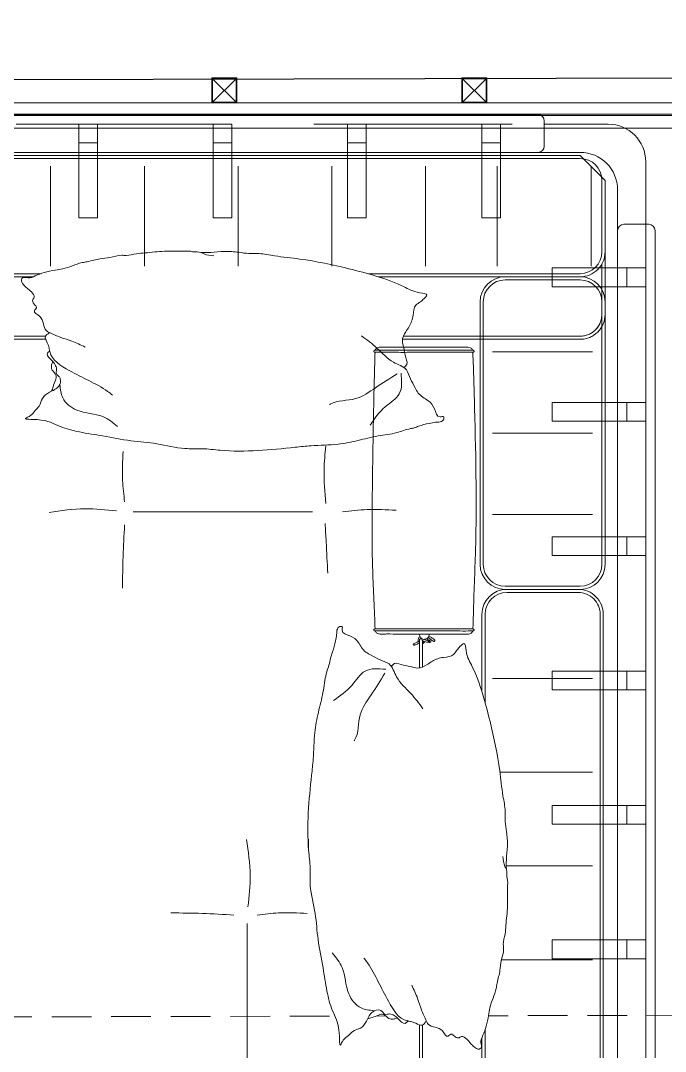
# Model space of a CAD drawing. Header units: centimetres. Extents: x 5488 to 20269, y -31398 to -19684.
# Drawn here: x 6804.7 to 6907.9, y -23093.4 to -22928.5 of the extents above; entities that cross this region are included whole.
import ezdxf

# ---------------------------------------------------------------- set-up
doc = ezdxf.new("R2010")
doc.units = ezdxf.units.CM
doc.set_wipeout_variables(frame=1)
doc.linetypes.add('DASHEDX2', pattern=[1.5, 1, -0.5])
doc.linetypes.add('HIDDEN', pattern=[9.524999999999999, 6.35, -3.175])
for name, color, linetype, lineweight in [('xxx_Auto_Duvar_Duvar Plan Kesit', 7, 'Continuous', 30), ('xxx_Auto_FFE_UPHOLSTERY', 67, 'Continuous', 20), ('xxx_Auto_FFE_WOOD', 36, 'Continuous', 0), ('xxx_Auto_Kaplama_Doğal Taş', 43, 'Continuous', 13), ('xxx_Auto_Kaplama_Tavan Alcipan', 8, 'Continuous', 13), ('xxx_Auto_Konstruksiyon_Metal', 141, 'Continuous', 0), ('xxx_Auto_Tefris_Silik', 252, 'Continuous', 13), ('xxx_Auto_Tefris_Tefris', 32, 'Continuous', 15)]:
    doc.layers.add(name, color=color, linetype=linetype, lineweight=lineweight)

# ---------------------------------------------------------------- blocks, each defined once
blk = doc.blocks.new('lf01_sedir baza')
at = {"layer": 'xxx_Auto_FFE_WOOD'}
for points in [[(3509.825064179525, 1346.786187823665), (3509.825064179525, 1350.786187823665, 0.414213562373095), (3508.825064179525, 1351.786187823665), (3235.825064179525, 1351.786187823665, 0.414213562373095), (3234.825064179525, 1350.786187823665), (3234.825064179525, 1346.786187823665, 0.414213562373095), (3235.825064179525, 1345.786187823665), (3508.825064179525, 1345.786187823665, 0.414213562373095)], [(3522.575064179525, 1136.476712804353), (3526.575064179525, 1136.476712804353, 0.414213562373095), (3527.575064179525, 1137.476712804353), (3527.575064179521, 1333.286187824928, 0.414213562373095), (3526.575064179521, 1334.286187824928), (3522.575064179521, 1334.286187824928, 0.414213562373095), (3521.575064179521, 1333.286187824928), (3521.575064179525, 1137.476712804353, 0.414213562373095)]]:
    blk.add_lwpolyline(points, format="xyb", close=True, dxfattribs=at)
at = {"layer": 'xxx_Auto_FFE_WOOD', "linetype": 'HIDDEN', "ltscale": 5}
for points in [[(3234.825007155088, 1350.289649663391), (3509.825064179525, 1350.286187823665)], [(3526.078526019247, 1334.286244849365), (3526.075064179525, 1136.476712804353)]]:
    blk.add_lwpolyline(points, dxfattribs=at)
for points in [[(3438.325064191031, 1350.286187828075), (3435.325064191031, 1350.286187828075), (3435.325064191031, 1347.286187828075), (3438.325064191031, 1347.286187828075)], [(3459.825064191031, 1350.286187828075), (3456.825064191031, 1350.286187828075), (3456.825064191031, 1347.286187828075), (3459.825064191031, 1347.286187828075)], [(3481.325064191031, 1350.286187828075), (3478.325064191031, 1350.286187828075), (3478.325064191031, 1347.286187828075), (3481.325064191031, 1347.286187828075)], [(3499.825064179525, 1350.286187823665), (3502.825064179525, 1350.286187823665), (3502.825064179525, 1347.286187823665), (3499.825064179525, 1347.286187823665)], [(3438.325064191031, 1335.286187828075), (3435.325064191031, 1335.286187828075), (3435.325064191031, 1347.286187828075), (3438.325064191031, 1347.286187828075)], [(3459.825064191031, 1335.286187828075), (3456.825064191031, 1335.286187828075), (3456.825064191031, 1347.286187828075), (3459.825064191031, 1347.286187828075)], [(3481.325064191031, 1335.286187828075), (3478.325064191031, 1335.286187828075), (3478.325064191031, 1347.286187828075), (3481.325064191031, 1347.286187828075)], [(3499.825064179525, 1335.286187823665), (3502.825064179525, 1335.286187823665), (3502.825064179525, 1347.286187823665), (3499.825064179525, 1347.286187823665)], [(3511.075064179521, 1324.286187824928), (3511.075064179521, 1327.286187824928), (3523.075064179521, 1327.286187824928), (3523.075064179521, 1324.286187824928)], [(3526.075064179521, 1324.286187824928), (3526.075064179521, 1327.286187824928), (3523.075064179521, 1327.286187824928), (3523.075064179521, 1324.286187824928)], [(3511.075064179521, 1302.786187824928), (3511.075064179521, 1305.786187824928), (3523.075064179521, 1305.786187824928), (3523.075064179521, 1302.786187824928)], [(3526.075064179521, 1302.786187824928), (3526.075064179521, 1305.786187824928), (3523.075064179521, 1305.786187824928), (3523.075064179521, 1302.786187824928)], [(3511.075064179521, 1281.286187824928), (3511.075064179521, 1284.286187824928), (3523.075064179521, 1284.286187824928), (3523.075064179521, 1281.286187824928)], [(3526.075064179521, 1281.286187824928), (3526.075064179521, 1284.286187824928), (3523.075064179521, 1284.286187824928), (3523.075064179521, 1281.286187824928)], [(3511.075064179521, 1259.786187824928), (3511.075064179521, 1262.786187824928), (3523.075064179521, 1262.786187824928), (3523.075064179521, 1259.786187824928)], [(3526.075064179521, 1259.786187824928), (3526.075064179521, 1262.786187824928), (3523.075064179521, 1262.786187824928), (3523.075064179521, 1259.786187824928)], [(3511.075064179521, 1238.286187824928), (3511.075064179521, 1241.286187824928), (3523.075064179521, 1241.286187824928), (3523.075064179521, 1238.286187824928)], [(3526.075064179521, 1238.286187824928), (3526.075064179521, 1241.286187824928), (3523.075064179521, 1241.286187824928), (3523.075064179521, 1238.286187824928)], [(3511.075064179521, 1216.786187824928), (3511.075064179521, 1219.786187824928), (3523.075064179521, 1219.786187824928), (3523.075064179521, 1216.786187824928)], [(3526.075064179521, 1216.786187824928), (3526.075064179521, 1219.786187824928), (3523.075064179521, 1219.786187824928), (3523.075064179521, 1216.786187824928)]]:
    blk.add_lwpolyline(points, close=True, dxfattribs=at)
at = {"layer": 'xxx_Auto_FFE_WOOD'}
for points in [[(3526.075064179525, 1335.286187823665), (3526.075064179525, 1344.286187823665, 0.4142135623730956), (3520.075064179525, 1350.286187823665), (3509.825064179525, 1350.286187823665)], [(3526.075064179525, 1344.286187823665), (3526.075064179525, 1126.286187823665, -0.4142135623730945), (3520.075064179525, 1120.286187823665), (3424.575064179525, 1120.286187823665, -0.4142135623730951), (3418.575064179525, 1126.286187823665), (3418.575064179525, 1244.286187823665, 0.4142135623730951), (3412.575064179525, 1250.286187823665), (3224.575064179525, 1250.286187823665, -0.4142135623730945), (3218.575064179525, 1256.286187823665), (3218.575064179525, 1265.286187823665)]]:
    blk.add_lwpolyline(points, format="xyb", dxfattribs=at)
blk = doc.blocks.new('yastık üst')
blk.add_wipeout([(305.38149407224824, -19.765483619812258), (306.51557975693987, -19.516103863109407), (307.0955316855659, -19.440482232955915), (307.46420500227384, -19.4327168347061), (307.9616905246625, -19.303532199747124), (308.16950552010917, -19.126978668373354), (308.2774747739113, -18.898112296095377), (308.2958390816689, -18.657757446957717), (308.2958390816711, -18.65775744696738), (307.9165111219697, -18.556260042775122), (307.65898348792183, -18.583538971181582), (307.31023031482886, -18.449411517474545), (307.0507018681575, -18.048649015807044), (306.7809207583187, -17.298843773886148), (306.55277411897885, -16.77404007513286), (305.79180099166, -16.028524908451757), (304.82194586799835, -15.373785343226572), (304.16578018235265, -14.764793777344082), (303.610005881909, -13.76606319830934), (302.98496394300395, -12.643119629693516), (302.68889268869924, -11.886039276850084), (302.46640758178603, -11.359494656120063), (302.0481064182855, -10.819691012766327), (301.92255116762215, -10.67763604320993), (302.2610601895019, -10.33094036504859), (302.3804289810072, -10.061806964961193), (302.3948410462059, -9.766540203973861), (302.309673490929, -9.43658881235639), (302.1549272826117, -9.00214900599272), (302.051162383334, -8.649647981756985), (301.8293043027794, -7.417563060557569), (301.6980887282053, -6.958421404465739), (301.63792573992185, -6.456591392490054), (301.69807857856307, -5.984651189049345), (301.8234351893145, -5.618904508372722), (302.3262632261137, -4.74452452532492), (302.8167795472469, -3.9868475377865167), (303.0717090238522, -3.4201724168730294), (303.2152610933226, -2.9624927131949477), (303.3809746607059, -2.0548779286087893), (303.5298952325695, -1.2356013045418734), (303.66172111037355, -0.9238807653199501), (303.8658909638602, -0.660696647075099), (304.2271127935874, -0.3872492645447494), (304.49061438617446, -0.21283246086254337), (304.8118083214331, 0.04936082938370134), (305.0309709461538, 0.25664753087518477), (305.21637060276777, 0.4326067952268886), (305.4057190144521, 0.627237810227598), (305.511458166603, 0.7649064883085259), (305.5630993366625, 0.8833851461059794), (305.52432841106133, 1.0109582392028074), (305.4395751817937, 1.0710780098399368), (305.26877011861643, 1.1334698727803953), (305.0634549723601, 1.1783486426034102), (304.7005075965345, 1.22819158579496), (304.24357479042936, 1.3054832317573357), (303.88494920715704, 1.3835080059320006), (303.5426473368867, 1.4798385499289282), (302.76784041897764, 1.7856069397709007), (301.1561120883825, 2.583557577285575), (298.7742023221152, 3.4965712641471924), (296.69893688364004, 4.142859235891379), (293.26897122447485, 5.052455239940073), (289.55249187754447, 5.9025997514135895), (285.33338256632754, 6.63605935627875), (281.82112465524534, 7.075610040300987), (279.51427474633925, 7.457806877175045), (278.0859704612486, 7.535697240991439), (276.788081321379, 7.558690771269781), (275.7680614784186, 7.709076895068421), (274.8807551271975, 7.805808839251071), (273.63106734100995, 7.882980762762315), (272.3322297846797, 7.827885131157856), (270.9617039804064, 7.720866808269108), (269.3871470712492, 7.715295224307951), (268.717427702562, 7.811748178043942), (267.86010649876505, 7.8101504382290585), (266.2132956585913, 7.931271503686304), (264.6230461589209, 8.055357499921882), (263.2092992536236, 8.028616244807154), (262.49896900901786, 7.951363747817922), (261.3389349719653, 7.967672275897769), (260.3283388672892, 7.950776944390768), (259.73334021908124, 7.98800358964705), (259.06123556255983, 8.043867838402264), (257.47136430789743, 8.000009320133302), (268.19918635351905, 7.926729086862451), (266.96731550396476, 7.909530886362418), (265.78622852813555, 7.901098873064186), (264.4855054880125, 7.905804442513954), (263.3578439337481, 7.893242205280302), (262.3389560256593, 7.8200410825711515), (260.7927373801976, 7.670739328371525), (259.8270433679335, 7.609218587088449), (259.0362962547028, 7.504540985002194), (258.3129473889762, 7.341317022938455), (257.6933650347191, 7.235152235427563), (256.8077211795637, 7.268581107241673), (256.3438383068407, 7.250983991710655), (255.62786365120198, 7.100040996052911), (254.9415129754122, 6.919897809520336), (254.16174977568568, 6.794542615912405), (252.94717461695186, 6.632493659639437), (252.24699357569386, 6.471724321512383), (251.2531307791277, 6.236303331098114), (250.58838049621988, 6.122733485205316), (249.77596301079484, 5.9225566354810155), (249.2011228140662, 5.723190124332035), (248.7167598312287, 5.539039159172717), (248.2977555476204, 5.3664946288666755), (247.69777031187508, 5.1094218459910365), (246.77990752795813, 4.983367264564507), (246.20638500732446, 4.86948785629113), (245.14549096609343, 4.706872656348466), (244.38773330229162, 4.507996954697006), (243.9435935107649, 4.406755631813027), (243.2165713831066, 4.100308095907749), (242.79520370576395, 3.9169465463703546), (242.3213671191479, 3.7198449358869397), (241.86795039350525, 3.633713650647593), (241.34124398840424, 3.7044507427990396), (241.04942207729115, 3.7282960067277884), (240.86899297060398, 3.663554708685794), (240.7210965618723, 3.458115159457151), (240.67970489442138, 3.2638705787014572), (240.72234072688175, 3.01271213561256), (240.8138177112504, 2.824013535889179), (241.00326995785343, 2.574347932837327), (241.24182182138662, 2.3031908629209568), (241.57987780731676, 2.0582092721874687), (242.3088816388523, 1.3327466584481016), (242.59296262291568, 0.9784272532759388), (242.67497634215636, 0.5053825640131606), (242.4830083640153, 0.15600132688135204), (242.56714259508865, -0.36418470044897333), (242.76291046119312, -0.6395363484800924), (242.92003728412692, -0.8184305004445207), (243.06975515966553, -1.025644006246182), (242.9212045961875, -1.3619177973790073), (242.71881622702034, -1.7519052899103968), (242.94183623278624, -2.0499970473038474), (243.17642766514035, -2.190859412226601), (243.49356162067699, -2.438223200091528), (243.7373625615394, -2.658460654674059), (243.8810503830657, -2.7578584518460048), (244.05903728949605, -3.242196536505176), (244.25793791782525, -4.1375480129075015), (244.40755703725017, -4.451389449348881), (244.65880481413893, -4.803905604634252), (244.9265080449536, -4.98397300750004), (245.12157077301117, -5.172599977934553), (244.7785204792553, -5.388196994415864), (244.50296737532847, -5.696132440288437), (244.57238231102752, -6.275787472457509), (244.7374446446271, -6.6272708151727215), (244.97890160438823, -7.198873691313963), (245.0445726944223, -7.424156662354321), (245.1194498012157, -7.796333117590109), (245.16539010030812, -8.058281172501665), (244.95807816576144, -8.245443007895929), (244.80808521326213, -8.406833242224025), (244.80636049571794, -8.734528206232653), (244.96390979516624, -8.997852717071893), (245.20171731474352, -9.257091517859692), (245.66291628188463, -9.763041496735852), (245.47786217030355, -10.340621448267896), (245.45531228157208, -10.61290128984696), (245.64942385507354, -11.17979983935885), (246.03030757465902, -11.667960553140219), (246.2230114614261, -12.069699117388964), (246.07630264714982, -12.800065363399554), (245.9149461218649, -13.225814589601356), (245.6245052120517, -14.11838431840441), (245.49731088913092, -14.497422059260089), (244.7439802989604, -14.912677888566364), (244.07621364825073, -15.571000768229084), (243.74608815808617, -16.369704260673174), (243.523469212153, -16.850668024404328), (243.19229319182597, -17.235026416370502), (242.69987117820565, -17.761372713977252), (242.2580968089032, -18.27731596446276), (241.6890464883485, -18.631118179813328), (241.3158657573788, -18.89076692503994), (241.3158657574178, -18.89076692509613), (241.85830138829888, -18.98541468749444), (242.35899984456913, -18.90199093443387), (242.9602275969202, -19.021467852767373), (243.9087236593628, -19.105741300149646), (245.12621135256452, -19.39329306739174), (246.41786177457274, -19.93841689712015), (249.46951411761177, -20.90384031583487), (252.02943747719988, -21.37124780756224), (259.3188439846195, -22.583882644075402), (263.3671146495908, -22.970389307965128), (267.56814878838003, -23.27437913863944), (261.2749149791143, -23.72355362623823), (263.6879712586443, -23.780442254795098), (265.6585575682364, -23.580735112564945), (268.96022661562233, -23.808130217632247), (272.6626490903081, -23.938269298941876), (277.0763038433151, -23.909826392989025), (277.0763038433151, -23.909826392989025), (280.4554824239613, -23.774680625846948), (283.105698507769, -23.587042101535786), (284.99720370854254, -23.404129892958025), (287.5853209988617, -23.172960219405333), (290.0240253483686, -23.05612269446562), (291.54800618435445, -22.92652153268451), (294.1094397771757, -22.476862053209437), (295.529239928027, -22.13456402711335), (297.0163557989008, -21.780336893620046), (298.549558642378, -21.51004721140906), (299.95951878820637, -21.28958496933143), (301.5716612693268, -20.861497398943158), (303.51507420460604, -20.35999591665029), (304.31486585645354, -20.056652620281994)]).dxf.layer = 'xxx_Auto_FFE_UPHOLSTERY'
for points in [[(271.4793786571554, 7.166940153134419), (269.9084403154557, 7.479895774880788), (269.3871470712347, 7.715295224312285), (268.233474289691, 7.807038460625336), (267.5832509287375, 7.918129986614076), (266.6941403820092, 7.909241437435412), (265.2147283480153, 7.898809576081476), (263.5465393421673, 7.900409057685465), (260.457711653451, 7.644584293500884), (259.0847664184093, 7.513510560409486), (257.4150646473081, 7.224174534758276), (256.711172015277, 7.272050191189919), (254.8153506492818, 6.892487313136371), (253.2664478722345, 6.689107448815776), (252.2741661365344, 6.478529958234503), (251.2102115180769, 6.228088884639874), (250.3690956027785, 6.08051231754871), (247.2681404681316, 5.07043898525626), (246.0572043718785, 4.881696796288452), (244.3181969840916, 4.487357782314575), (242.8852400216183, 3.957902371956152), (241.6952973254229, 3.640512888243393), (240.8621055723997, 3.658355871537424), (240.6870536589577, 3.336624251445755), (240.980156334881, 2.591282669476641), (242.258834420114, 1.384051912955329), (242.684218081682, 0.532528891302718), (242.4497888032292, 0.04466145072183281), (242.549492285274, -0.3326062142114097), (242.9495681705357, -0.8511914493319637), (243.0707268453625, -1.029100263693181), (242.7370887095076, -1.611527624687369), (243.5920037933884, -2.516678780912116), (244.1767643945168, -3.692714888153205), (244.6664400999252, -4.810771211756219), (245.1439113570286, -5.08989938220293), (246.9768313751156, -5.886894659885002), (248.7474449262827, -6.483415322934889), (250.8760545154964, -7.432292218385555)], [(301.8974196443341, -10.69982561352299), (302.34089766533, -10.19203612829915), (302.0734494394528, -8.739824197340567), (301.9081541856849, -7.744293604799168), (301.6378385139324, -6.447145299074691), (302.1790875395254, -4.964290496047397), (302.7346633215493, -4.131779901636037), (303.3435109203838, -2.332469078819486), (303.8036360543374, -0.7250149859573867), (304.5413819187543, -0.1764892042374413), (305.0694915412951, 0.2932292019249871), (305.5660063182368, 0.914108891851356), (304.4510650629909, 1.269820865387373), (301.8449043171495, 2.256535190494105), (297.548556997217, 3.889312608065666), (293.0646588437648, 5.102484941824514), (285.1974665829021, 6.65415833842053), (281.192402153998, 7.174894317426151), (278.6942960901215, 7.531312106792029), (277.0859975192398, 7.537959128078001), (275.439890122936, 7.73637962495377), (273.1735284747738, 7.879504800663199), (270.9679017056678, 7.721157900288745), (269.3871470712347, 7.715295224312285)], [(245.121570773008, -5.172599977931895), (244.4960179350619, -5.714491050777724), (244.8082459683555, -6.773575513425385), (245.0861340700721, -7.609081206832343), (245.1859550131958, -8.15428602735301), (248.3181993771832, -11.16624288376443), (251.4470260703838, -12.78714104114442), (254.4646884808299, -14.51610408139459), (255.2471715213123, -15.10030125146841)], [(307.4642050022703, -19.43271683470266), (308.1981613025218, -19.08369268264687), (308.2600925707866, -18.5835906850516), (307.6686418555109, -18.5835906850516), (306.7896300283955, -17.32089052792617), (305.7617475381921, -16.0059123905794), (304.1885671237269, -14.79495404622321), (303.6966925899596, -13.92601932353318), (302.9222170944304, -12.50356004996138), (302.2835990002422, -11.06794354098201), (300.2112471371947, -9.845566207442971), (297.5673613980362, -7.58602299991071), (295.1155508492211, -5.642112387713496)], [(245.2274688693597, -8.006755159800377), (244.7900089965278, -8.50409727628903), (245.5368102838456, -9.583865471664467), (246.0520986457614, -10.24434909585943), (246.294038920918, -10.95110620032938), (246.2604516896972, -11.72787921330746), (246.6582314636071, -12.12420096915957), (246.8883947884933, -12.50838780308732), (246.6582314636071, -13.65727998329567), (245.1559081153373, -14.66592734400001), (244.041862452892, -15.62850539754254), (243.5017094143568, -16.88359417644097), (242.8545721534847, -17.57172360222648), (242.1115541385316, -18.39224563504831), (241.3315951600907, -18.83133975590681), (243.1813916681203, -19.03283541918063), (246.8969947861187, -20.1466885889331), (249.9523417446399, -21.00592308601881), (253.6639827122308, -21.63150671091535), (258.1978896591081, -22.42484576453171), (262.3445040921924, -22.89589589420029), (266.8373314464461, -23.66192053909799), (269.6066744409982, -23.6945139271902), (272.4987433164679, -23.93653891619761), (284.4837922489332, -23.45777483452912), (287.0320124129885, -23.20873959589517), (291.3419275590841, -22.94999450117029), (294.5329524513891, -22.37932288539923), (297.7406550761425, -21.63750456835078), (300.7292350318003, -21.11765740572446), (302.9299406216633, -20.47883347675997), (303.5486979508551, -20.35050441940439), (304.2208847094498, -20.09191871861731), (305.96952067653, -19.63737042510002), (306.9613333423422, -19.44960451747102), (307.4642050022703, -19.43271683470266)], [(245.4973108891299, -14.49742205925941), (245.7349927600098, -13.78093922829066), (246.1047415443754, -12.73449228505888), (246.2435689492359, -12.34460696367387), (246.0414922496529, -11.68453336433959), (245.4973108891299, -10.88830103778855), (245.4973108891299, -10.24553988755906), (245.6629162818826, -9.76304149673524)], [(300.801961002584, -11.73390392369402), (297.3362710789115, -13.92933721280497), (294.1551161853058, -15.68071304367368), (290.0721719028261, -16.58098250745934), (289.9953577404121, -16.62779430617047)], [(301.4302294793833, -11.57986570195862), (301.1527934147289, -14.88793768457799), (298.885351888277, -16.9841160246142), (296.4659650023532, -19.94295443968076)], [(256.0498476496214, -20.14231329025097), (253.7171986822777, -18.56101005328128), (249.522425059944, -17.51910429405325), (247.2712507666638, -15.53116124038752), (246.8206669952415, -13.4799465490596)]]:
    blk.add_spline(points, degree=3)
blk = doc.blocks.new('mimder plan')
for p, q in [((25.48320259503089, -62), (54.17484970469741, -62)), ((43.70716543596973, -127.8974161573933), (43.70716543596973, -172.5333952603651))]:
    blk.add_line(p, q)
for points in [[(-196, -10.5), (-196, -95, 0.4142135623730951), (-191, -100), (-5.99997067260756, -100, -0.4142135623730951), (2.932739243988181e-05, -106), (2.932739243988181e-05, -224.0000000000036, 0.4142135623731054), (6.00002932739244, -230.0000000000036), (97.00005865478215, -230.0000000000036, 0.4142135623730951), (103.0000586547822, -224.0000000000036), (103.0000586547822, -10.5, 0.4142135623730951), (97.00005865478215, -4.5), (-190, -4.5, 0.414213562373095)], [(97.00002932738698, -5.5, -0.4142135623729428), (100.500029327387, -9), (100.5000293273943, -20.4142135623697, -0.414213562373095), (97.00002932739426, -23.9142135623697), (-189.4999999999909, -23.9142135623697, -0.414213562373095), (-192.9999999999891, -20.41421356237333), (-192.9999999999982, -9, -0.4142135623732472), (-189.4999999999982, -5.5)], [(97.00005865478306, -24.9142135623697), (85.00005865478306, -24.9142135623697, 0.414213562373095), (81.50005865478306, -28.4142135623697), (81.50005865478306, -70.4142135623697, 0.414213562373095), (85.00005865478306, -73.9142135623697), (97.00005865478306, -73.9142135623697, 0.414213562373095), (100.5000586547831, -70.4142135623697), (100.5000586547831, -28.4142135623697, 0.414213562373095)], [(100.2071654359697, -225.9999706726048, -0.4142135623729428), (96.70716543596973, -229.4999706726048), (85.29295187360003, -229.4999706726121, -0.414213562373095), (81.79295187360003, -225.9999706726121), (81.79295187360003, -78.41421356237333, -0.414213562373095), (85.2929518735964, -74.91421356237333), (96.70716543596973, -74.91421356236606, -0.4142135623732472), (100.2071654359697, -78.41421356236606)]]:
    blk.add_lwpolyline(points, format="xyb", close=True)
for points in [[(97.00005865478306, -24.4142135623697), (-189.4999999999909, -24.4142135623697, -0.4142135623729902), (-193.4999999999909, -20.41421356237333), (-193.4999999999982, -9, -0.4142135623732038), (-189.4999999999982, -5), (97.00002932738698, -5), (101.000029327387, -9)], [(101.000029327387, -9), (101.0000293273943, -30.4142135623697, -0.4142135623732038), (97.00002932739426, -34.4142135623697), (-173.5, -34.4142135623697)], [(101.0000293273943, -20.4142135623697, -0.4142135623732038), (97.00002932739426, -24.4142135623697)], [(100.5000293273906, -22.3507052354762), (100.5000293273943, -30.4142135623697, -0.414213562373095), (97.00002932739426, -33.9142135623697), (-173.5, -33.9142135623697)], [(85.00005865478306, -24.4142135623697, 0.414213562373095), (81.00005865478306, -28.4142135623697), (81.00005865478306, -70.4142135623697, 0.414213562373095), (85.00005865478306, -74.4142135623697), (97.00005865478306, -74.4142135623697, 0.414213562373095), (101.0000586547831, -70.4142135623697), (101.0000586547831, -28.4142135623697, 0.414213562373095), (97.00005865478306, -24.4142135623697)], [(81.29295187360003, -226), (81.29295187360003, -78.41421356237333, -0.4142135623729902), (85.2929518735964, -74.41421356237333), (96.70716543596973, -74.41421356236606, -0.4142135623732038), (100.7071654359697, -78.41421356236606), (100.7071654359697, -225.9999706726048), (96.70716543596973, -229.9999706726048)], [(96.70716543596973, -229.9999706726048), (75.29295187360003, -229.9999706726121, -0.4142135623732038), (71.29295187360003, -225.9999706726121), (71.29295187360003, -82.46133972286043)], [(83.35646020049353, -229.4999706726085), (75.29295187360003, -229.4999706726121, -0.414213562373095), (71.79295187360003, -225.9999706726121), (71.79295187360003, -82.6150629442709)]]:
    blk.add_lwpolyline(points, format="xyb")
for points in [[(83.74999998933163, -6.707106785514043), (83.74999998933163, -22.70710678551404)], [(98.74999998933163, -6.707106785514043), (98.74999998933163, -22.70710678551404)], [(99.00005865478124, -36.4142135623697), (83.00005865478124, -36.4142135623697)], [(99.00005865478124, -49.4142135623697), (83.00005865478124, -49.4142135623697)], [(99.00005865478124, -62.4142135623697), (83.00005865478124, -62.4142135623697)], [(99.0000586547485, -88.66421356236606), (83.0000586547485, -88.66421356236606)], [(80.0858450923788, -103.6642135623733), (73.00005865475578, -103.6642135623733)], [(99.0000586547485, -103.6642135623661), (83.0000586547485, -103.6642135623661)], [(80.0858450923788, -118.6642135623733), (73.00005865475578, -118.6642135623733)], [(99.0000586547485, -118.6642135623661), (83.0000586547485, -118.6642135623661)], [(80.0858450923788, -133.6642135623733), (73.00005865475578, -133.6642135623733)], [(99.0000586547485, -133.6642135623661), (83.0000586547485, -133.6642135623661)]]:
    blk.add_lwpolyline(points)
at = {"linetype": 'DASHEDX2'}
for points in [[(81.00005865478306, -33.9142135623697), (97.00005865477397, -33.9142135623697, 0.414213562373095), (100.5000586547721, -30.41421356237333), (100.5000586547721, -26.47772188924864)], [(81.00005865478306, -34.4142135623697), (97.00005865477397, -34.4142135623697, 0.4142135623738942), (101.0000586547831, -30.41421356237333)]]:
    blk.add_lwpolyline(points, format="xyb", dxfattribs=at)
for points in [[(79.82898127979934, -36.48853750923445), (79.99040314566992, -41.02267320532701), (80.07261206795374, -43.91764566550046), (80.25389100452958, -68.20856276118138), (79.91816276348254, -78.45352208227632), (79.8370902667848, -80.63318948953383), (79.82869270638912, -80.7507268126792)], [(22.76918497109546, -61.87381463614292), (17.78162155790596, -61.51057073356787), (12.00133529709456, -62.10497071094142)], [(58.97335078911783, -62), (62.92490223076675, -61.66377816653403), (67.54906925176692, -61.74782887251058)], [(24.09936552867293, -64.11486897941359), (23.84713778579862, -69.15819648144316), (23.7630577389973, -74.20152398347273)], [(56.18177421903238, -63.86270735669677), (56.34993431263501, -66.80464364716318), (56.60216205550751, -71.84797114919274)], [(64.35522811889678, -80.74829657807277), (64.25797955294911, -80.74710168134334), (64.15832359043816, -80.7514829600259), (64.09963680164219, -80.76515479597947), (64.02333416498004, -80.80709903605748), (63.98959951387405, -80.84429471661133), (63.96878911282147, -80.90920758734137), (63.97536248871256, -80.95302002285098), (63.99946529486624, -80.99245117967803), (64.05205281545568, -81.02531050630932), (64.1335742354313, -81.06589084715961), (64.16708817720246, -81.06912294181893), (64.35522811889678, -81.07230932376842), (64.6427152778324, -81.07350422049785), (65.06712067979242, -81.071972225036), (72.2909121529483, -81.07609580103599), (73.85634898681383, -81.07350422049785), (75.96971218483668, -81.06912294181893), (79.54347622505884, -81.07350422049785), (79.73191509723802, -81.07131358116021), (79.82175204739542, -81.06912294181893), (79.8887629912806, -81.06266396342835), (79.9751324441495, -81.02531050630932), (80.0364848082354, -80.95302002285098), (80.0364848082354, -80.86758587899385), (79.98181342460157, -80.80118895591295), (79.92473613443326, -80.76900789909996), (79.86776619209559, -80.7514829600259), (79.82884182890848, -80.74866615853898), (79.67056286151637, -80.74929232068462), (79.44706577064426, -80.74710168134334), (79.08552611730556, -80.74710168134334), (73.8027469684821, -80.73262571127998), (69.56944824635139, -80.74710168134334), (68.10458282490436, -80.7514829600259), (65.92110280439738, -80.74710168134334), (64.58340643363772, -80.7514829600259), (64.35522811889678, -80.74829657807277)], [(64.2150246750789, -81.07350422049785), (64.30513048293506, -81.24875378689467), (64.70611077671492, -81.52039078166126), (65.27616841233612, -81.5675531322122), (66.02293229286806, -81.55615013643546), (68.18236875708317, -81.57515615040757), (75.3046985543042, -81.56639368087053), (77.43595511295462, -81.58556197570579), (78.85545552217809, -81.57515615040757), (79.36492754975916, -81.5036342877138), (79.57193431709311, -81.40024121001261), (79.72095917123261, -81.24875378689467), (79.77946276760849, -81.13482730011674), (79.7980629111662, -81.06912294181893), (79.795190844834, -81.0657944991508)], [(71.57379145944651, -82.24732305347425), (71.43271571648074, -82.31414927815786), (71.3011059825185, -82.44208551854172), (71.2703127260138, -82.58555625741428), (71.25430612576201, -82.77134713714986), (71.24708638040465, -82.88020033632347), (71.21390222896298, -82.98261196081876), (70.92399439264955, -83.17666333405941), (70.64131931438169, -83.27948061918505), (70.47690970063377, -83.32649453296472), (70.39589201673698, -83.3113360082134), (70.29770112583356, -83.24018773139687), (70.4233909752329, -83.0667246646517), (70.69637216358024, -82.95831101616204), (71.06895844577957, -82.7504003060385), (71.06895844577957, -82.58555625741428), (71.0761918762928, -82.44084932642727), (71.1495409745985, -82.23086405698268), (71.27724810948712, -82.04227164008626), (71.40267969213892, -81.99324034147867)], [(72.87551319850354, -81.57946597335831), (72.80669920710716, -81.856159740375), (72.73532356047508, -82.06224786452367), (72.52914678358866, -82.2738525399327), (72.22221575920776, -82.38951766059836), (71.95028565405664, -82.41057647016714), (71.7178701385219, -82.3482708862357), (71.52781894754298, -82.18687585425141), (71.38361942035044, -81.95432862826783), (71.30664911108033, -81.72212752946871), (71.29447561211236, -81.57971628373343)], [(71.66577781631713, -82.31666891848727), (71.7253929565195, -82.52354985880811), (71.90682327048853, -82.70329255308752), (72.2341986803167, -82.81380593483482), (72.57159131245498, -82.88052045107179), (72.70225856587786, -82.88405702856835), (72.77964155772315, -82.83898900585336), (72.80362935893572, -82.79556453491386), (72.70901000496815, -82.69004308681542), (72.66265701718294, -82.64396509033395), (72.43752675950964, -82.56194656284788), (72.19052182084124, -82.46922402358905), (72.07131732321068, -82.40048912458224)], [(72.29451401848564, -82.36782549784039), (72.26759252795455, -82.39735804909651), (72.24011877394514, -82.49002769926665)], [(73.11111556309697, -82.43845834348758), (73.12622104850016, -82.61902702102816), (73.10547390433567, -82.73012705676229), (73.09185363842516, -82.82320248227188), (72.96095658486593, -82.90854608227892), (72.87947257737324, -82.89144569842756), (72.84175823218357, -82.84025644961002), (72.87947257737324, -82.6966912802236), (72.8867578352365, -82.60390585003188), (72.7715399268236, -82.52014562031036), (72.59376383598283, -82.3998095547613), (72.53524422222472, -82.32238280618185)], [(72.79801350851994, -81.88968315788952), (73.20194696266663, -82.12967569639295), (73.64846305462561, -82.44303553563441), (73.7586194227697, -82.60120081401692), (73.72947588522584, -82.65628732697223), (73.68155499611748, -82.75804684434843), (73.68148470940287, -82.75827806528832), (73.41275548536214, -82.65769871506564), (72.9590560852339, -82.32167028701588), (72.76813485802813, -82.19056731875753), (72.67294882059468, -82.15367383763441)], [(72.09537333811022, -82.77650801280834), (72.04689448734644, -82.87735371050076), (72.00766166832364, -82.9473503664558), (71.96129273065526, -83.00798167021276), (71.924945640425, -83.05073264253588), (71.87553259435663, -82.98375612007294), (71.84084844362042, -82.93197994727234), (71.85280576075638, -82.85217813691997), (71.86476307789053, -82.77237632656761), (71.88104944384577, -82.68729070563131)], [(43.8333507998268, -125.1833985334561), (44.19659470240185, -120.1958351202666), (43.60219472502831, -114.4155488594552)], [(41.59229645655614, -126.5135790910354), (36.54896895452657, -126.2613513481592), (31.505641452497, -126.1772713013597)], [(45.29073662471092, -126.5135790910354), (48.73263612923074, -126.1772713013597), (53.32746191655497, -126.2613513481592)]]:
    blk.add_spline(points, degree=3)
blk.add_blockref('yastık üst', (-233.0886649423446, -28.22640176389905))
for points in [[(12.25000001150875, -6.707106776808359), (12.25000001150875, -22.70710677680836)], [(27.25000001150875, -6.707106776808359), (27.25000001150875, -22.70710677680836)], [(42.25000001150875, -6.707106776808359), (42.25000001150875, -22.70710677680836)], [(57.25000001150875, -6.707106776808359), (57.25000001150875, -22.70710677680836)], [(72.25000001150875, -6.707106776808359), (72.25000001150875, -22.70710677680836)]]:
    blk.add_lwpolyline(points)
for points in [[(79.86776619209559, -36.16829305965803), (79.79156236624476, -36.16013036361255), (79.5621720604322, -36.16172122945864), (79.01431381775001, -36.16172122945864), (78.47090879649113, -36.16500714455833), (75.1513630127829, -36.16172122945864), (74.55203879938927, -36.16172122945864), (71.92046873496656, -36.16172122945864), (70.69928452177555, -36.16172122945864), (69.46090410299439, -36.16172122945864), (68.43050564030273, -36.16172122945864), (67.88354774545223, -36.16172122945864), (66.70991651180702, -36.16172122945864), (66.09966651830109, -36.16172122945864), (65.65765301429201, -36.16172122945864), (64.67869356928895, -36.16172122945864), (64.3277896161162, -36.1614230319683), (64.21499796188436, -36.16172122945864), (64.16219071206069, -36.16635321979265), (64.0911818664681, -36.1825317509647), (64.03096111773266, -36.21499036810565), (63.99303482124742, -36.2532940736055), (63.97536248871256, -36.28220525146753), (63.96878911282147, -36.32601768697714), (63.97536248871256, -36.36763957096264), (63.99946529486624, -36.40707072779333), (64.0392104986131, -36.44342237349338), (64.11559613368445, -36.47607520833844), (64.20543321220794, -36.49031414449564), (64.29676334956639, -36.49031414449564), (64.44079212686665, -36.49031414449564), (64.72666847827895, -36.49031414449564), (64.98121026587069, -36.49031414449564), (65.3460685242444, -36.49031414449564), (65.82642650125854, -36.49031414449564), (66.16961531523884, -36.49031414449564), (68.9973294405172, -36.49585066608779), (70.31735044833658, -36.49031414449564), (71.83394950319598, -36.49031414449564), (73.18195234201994, -36.49031414449564), (74.00711769368354, -36.49031414449564), (76.02998325741828, -36.49031414449564), (79.08552611730556, -36.49031414449564), (79.55775570203332, -36.49031414449564), (79.79511377051494, -36.49031414449564), (79.81411187876074, -36.48948958284018), (79.86776619209559, -36.48374231429625), (79.92473613443326, -36.46840810238064), (79.9788011379369, -36.44279846771678), (80.01238200208354, -36.40707072779333), (80.0364848082354, -36.36763957096264), (80.04524939500152, -36.32601768697714), (80.0364848082354, -36.28220525146753), (80.01238200208354, -36.24277409463684), (79.9751324441495, -36.20991476800918), (79.92473613443326, -36.18362744721526), (79.86776619209559, -36.16829305965803)], [(79.79217159915424, -36.16172122945864), (79.65084247711275, -35.89884679204988), (79.42077175361555, -35.76302820684577), (79.00445349718211, -35.66225967543141), (78.4410074781481, -35.65973623895115), (77.05652197062227, -35.65130656655674), (74.23276684688972, -35.65616139901977), (67.49374248711683, -35.65313118230551), (65.92658083158312, -35.65678312099408), (65.20788394665578, -35.66225967543141), (65.00739379976585, -35.66225967543141), (64.71377988640779, -35.71483466829523), (64.43550393570331, -35.83889849019033), (64.29088812571717, -35.98647148742748), (64.23610939425271, -36.08943074599665), (64.21335503751106, -36.16829305965803)], [(64.18287036214497, -36.48847669404131), (64.07352794350663, -40.31639296934736), (63.94277473037437, -45.70523144180697), (63.73824997420888, -59.19057843385235), (63.73467071820414, -69.05110494797918), (64.09616549526254, -78.52675781017388), (64.17475715853107, -80.74929232068462)], [(24.09936552867293, -60.41642881125881), (23.7630577389973, -56.97452930673899), (23.84713778579862, -52.37970351941476)], [(56.29966031046206, -60.65776822118278), (56.01362652295938, -55.28905060324905), (56.30964234092971, -51.47055564969924)]]:
    blk.add_spline(points, degree=3)
blk.add_wipeout([(57.71528005225842, -83.25702583441252), (57.96465980896127, -82.12294014972089), (58.040281439114764, -81.54298822109484), (58.04804683736458, -81.17431490438692), (58.177231472323555, -80.67682938199822), (58.353785003697325, -80.46901438655159), (58.5826513759753, -80.36104513274942), (58.82300622511296, -80.34268082499186), (58.8230062251033, -80.34268082498967), (58.92450362929556, -80.72200878469111), (58.8972247008891, -80.97953641873893), (59.031352154596135, -81.32828959183193), (59.432114656263636, -81.5878180385033), (60.18191989818453, -81.85759914834206), (60.70672359693782, -82.08574578768192), (61.45223876361892, -82.84671891500075), (62.10697832884411, -83.8165740386624), (62.7159698947266, -84.4727397243081), (63.71470047376134, -85.0285140247518), (64.83764404237716, -85.65355596365681), (65.5947243952206, -85.94962721796153), (66.12126901595062, -86.17211232487473), (66.66107265930435, -86.59041348837526), (66.80312762886075, -86.71596873903863), (67.14982330702209, -86.37745971715886), (67.41895670710949, -86.25809092565358), (67.71422346809682, -86.24367886045489), (68.04417485971429, -86.32884641573176), (68.47861466607796, -86.48359262404904), (68.8311156903137, -86.58735752332679), (70.06320061151311, -86.80921560388134), (70.52234226760494, -86.94043117845547), (71.02417227958063, -87.00059416673888), (71.49611248302134, -86.94044132809769), (71.86185916369796, -86.81508471734624), (72.73623914674576, -86.31225668054701), (73.49391613428416, -85.8217403594139), (74.06059125519765, -85.56681088280855), (74.51827095887573, -85.42325881333811), (75.42588574346189, -85.2575452459549), (76.2451623675288, -85.10862467409123), (76.55688290675073, -84.9767987962872), (76.82006702499558, -84.77262894280058), (77.09351440752593, -84.41140711307332), (77.26793121120814, -84.14790552048629), (77.53012450145438, -83.82671158522767), (77.73741120294586, -83.60754896050699), (77.91337046729757, -83.42214930389298), (78.10800148229828, -83.23280089220867), (78.2456701603792, -83.12706174005778), (78.36414881817666, -83.07542056999826), (78.49172191127349, -83.11419149559941), (78.55184168191062, -83.19894472486703), (78.61423354485107, -83.36974978804436), (78.65911231467409, -83.5750649343007), (78.70895525786564, -83.93801231012627), (78.78624690382802, -84.3949451162314), (78.86427167800268, -84.75357069950374), (78.96060222199961, -85.09587256977403), (79.26637061184158, -85.8706794876831), (80.06432124935625, -87.48240781827828), (80.97733493621787, -89.86431758454559), (81.62362290796206, -91.93958302302072), (82.53321891201074, -95.36954868218588), (83.38336342348427, -99.08602802911628), (84.11682302834942, -103.30513734033322), (84.55637371237165, -106.81739525141543), (84.93857054924571, -109.1242451603215), (85.0164609130621, -110.55254944541214), (85.03945444334045, -111.85043858528175), (85.18984056713909, -112.87045842824216), (85.28657251132174, -113.75776477946322), (85.36374443483298, -115.0074525656508), (85.30864880322852, -116.30629012198105), (85.20163048033977, -117.67681592625436), (85.19605889637862, -119.25137283541157), (85.29251185011461, -119.92109220409873), (85.29091411029972, -120.7784134078957), (85.41203517575697, -122.4252242480695), (85.53612117199255, -124.01547374773989), (85.50937991687782, -125.42922065303716), (85.43212741988859, -126.13955089764293), (85.44843594796843, -127.29958493469546), (85.43154061646143, -128.3101810393716), (85.46876726171772, -128.9051796875795), (85.52463151047293, -129.57728434410095), (85.48077299220397, -131.16715559876337), (85.40749275893312, -120.4393335531417), (85.39029455843308, -121.67120440269602), (85.38186254513485, -122.85229137852518), (85.38656811458462, -124.15301441864828), (85.37400587735097, -125.28067597291269), (85.30080475464182, -126.29956388100148), (85.15150300044219, -127.84578252646318), (85.08998225915911, -128.81147653872728), (84.98530465707286, -129.60222365195798), (84.82208069500912, -130.32557251768455), (84.71591590749823, -130.9451548719417), (84.74934477931234, -131.83079872709706), (84.73174766378132, -132.29468159982005), (84.58080466812358, -133.0106562554588), (84.400661481591, -133.69700693124858), (84.27530628798307, -134.4767701309751), (84.1132573317101, -135.69134528970892), (83.95248799358305, -136.3915263309669), (83.71706700316878, -137.38538912753307), (83.60349715727598, -138.0501394104409), (83.40332030755168, -138.86255689586594), (83.2039537964027, -139.43739709259458), (83.01980283124338, -139.92176007543208), (82.84725830093734, -140.34076435904038), (82.5901855180617, -140.9407495947857), (82.46413093663517, -141.85861237870265), (82.3502515283618, -142.43213489933632), (82.18763632841913, -143.49302894056734), (81.98876062676767, -144.25078660436915), (81.88751930388369, -144.69492639589586), (81.58107176797841, -145.42194852355416), (81.39771021844102, -145.84331620089682), (81.2006086079576, -146.31715278751287), (81.11447732271826, -146.77056951315552), (81.1852144148697, -147.29727591825653), (81.20905967879845, -147.58909782936962), (81.14431838075646, -147.7695269360568), (80.93887883152782, -147.9174233447885), (80.74463425077212, -147.9588150122394), (80.49347580768323, -147.91617917977902), (80.30477720795984, -147.82470219541037), (80.05511160490799, -147.63524994880734), (79.78395453499162, -147.39669808527415), (79.53897294425813, -147.058642099344), (78.81351033051877, -146.32963826780846), (78.4591909253466, -146.0455572837451), (77.98614623608383, -145.96354356450442), (77.63676499895202, -146.15551154264548), (77.11657897162169, -146.07137731157212), (76.84122732359057, -145.87560944546766), (76.66233317162614, -145.71848262253386), (76.45511966582448, -145.56876474699524), (76.11884587469166, -145.71731531047328), (75.72885838216027, -145.91970367964043), (75.43076662476682, -145.69668367387453), (75.28990425984406, -145.46209224152042), (75.04254047197914, -145.1449582859838), (74.8223030173966, -144.90115734512136), (74.72290522022466, -144.75746952359506), (74.23856713556549, -144.57948261716473), (73.34321565916316, -144.38058198883553), (73.02937422272178, -144.2309628694106), (72.67685806743641, -143.97971509252184), (72.49679066457063, -143.71201186170717), (72.30816369413611, -143.5169491336496), (72.0925666776548, -143.85999942740548), (71.78463123178223, -144.1355525313323), (71.20497619961316, -144.06613759563325), (70.85349285689794, -143.9010752620337), (70.2818899807567, -143.65961830227255), (70.05660700971634, -143.59394721223848), (69.68443055448056, -143.51907010544508), (69.422482499569, -143.47312980635266), (69.23532066417474, -143.68044174089934), (69.07393042984664, -143.83043469339864), (68.74623546583801, -143.83215941094284), (68.48291095499877, -143.67461011149453), (68.22367215421097, -143.43680259191726), (67.71772217533481, -142.97560362477614), (67.14014222380277, -143.16065773635722), (66.8678623822237, -143.1832076250887), (66.30096383271182, -142.98909605158724), (65.81280311893045, -142.60821233200176), (65.4110645546817, -142.41550844523468), (64.68069830867111, -142.56221725951096), (64.25494908246931, -142.7235737847959), (63.362379353666256, -143.01401469460907), (62.98334161281058, -143.14120901752986), (62.5680857835043, -143.89453960770038), (61.90976290384158, -144.56230625841005), (61.11105941139749, -144.8924317485746), (60.63009564766634, -145.11505069450777), (60.24573725570016, -145.4462267148348), (59.71939095809341, -145.93864872845512), (59.20344770760791, -146.38042309775759), (58.84964549225734, -146.94947341831227), (58.589996747030725, -147.322654149282), (58.589996746974535, -147.32265414924296), (58.495348984576225, -146.7802185183619), (58.5787727376368, -146.27952006209165), (58.45929581930329, -145.67829230974058), (58.37502237192102, -144.72979624729797), (58.08747060467893, -143.51230855409625), (57.542346774950516, -142.22065813208803), (56.576923356235795, -139.169005789049), (56.109515864508424, -136.6090824294609), (54.89688102799526, -129.31967592204126), (54.51037436410554, -125.27140525706996), (54.206384533431226, -121.07037111828073), (53.75721004583244, -127.36360492754646), (53.70032141727557, -124.95054864801646), (53.90002855950572, -122.97996233842434), (53.67263345443842, -119.67829329103843), (53.54249437312879, -115.97587081635268), (53.57093727908165, -111.56221606334566), (53.57093727908165, -111.56221606334566), (53.706083046223725, -108.18303748269945), (53.893721570534886, -105.53282139889176), (54.07663377911265, -103.64131619811825), (54.30780345266534, -101.05319890779907), (54.42464097760505, -98.6144945582922), (54.55424213938616, -97.09051372230633), (55.003901618861235, -94.52908012948508), (55.34619964495732, -93.10927997863378), (55.70042677845063, -91.62216410775997), (55.97071646066161, -90.08896126428279), (56.19117870273924, -88.6790011184544), (56.619266273127515, -87.06685863733398), (57.12076775542039, -85.12344570205472), (57.424111051788685, -84.32365405020725)]).dxf.layer = 'xxx_Auto_FFE_UPHOLSTERY'
for points in [[(58.04804683736802, -81.17431490439049), (58.39707098942381, -80.44035860413715), (58.89717298701908, -80.37842733587604), (58.89717298701908, -80.96987805114986), (60.15987314414451, -81.84888987826707), (61.47485128149128, -82.87677236846866), (62.68580962584747, -84.44995278293209), (63.5547443485375, -84.94182731670298), (64.9772036221093, -85.71630281223042), (66.41282013108867, -86.35492090641856), (67.63519746462771, -88.42727276946607), (69.89474067215997, -91.07115850862465), (71.83865128435718, -93.52296905744151)], [(69.4740085122703, -143.4110510372993), (68.97666639578165, -143.8485109101312), (67.89689820040621, -143.101709622817), (67.23641457621125, -142.5864212609013), (66.5296574717413, -142.3444809857428), (65.75288445876322, -142.3780682169636), (65.3565627029111, -141.9802884430537), (64.97237586898336, -141.7501251181675), (63.82348368877501, -141.9802884430537), (62.81483632807067, -143.4826117913253), (61.85225827452814, -144.596657453767), (60.59716949562971, -145.1368104923022), (59.9090400698442, -145.7839477531743), (59.08851803702237, -146.5269657681274), (58.64942391616387, -147.3069247465683), (58.44792825289005, -145.4571282385405), (57.33407508313758, -141.7415251205421), (56.47484058605187, -138.686178162021), (55.84925696115533, -134.97453719443), (55.05591790753897, -130.4406302475545), (54.58486777787039, -126.2940158144702), (53.81884313297269, -121.8011884602165), (53.78624974488048, -119.0318454656626), (53.54422475587307, -116.1397765901929), (54.02298883754156, -104.1547276577257), (54.27202407617551, -101.6065074936705), (54.53076917090038, -97.29659234757855), (55.10144078667145, -94.10556745526992), (55.8432591037199, -90.89786483052012), (56.36310626634622, -87.90928487486235), (57.00193019531071, -85.70857928499754), (57.13025925266629, -85.08982195580757), (57.38884495345337, -84.4176351972128), (57.84339324697066, -82.66899923013261), (58.03115915459966, -81.6771865643168), (58.04804683736802, -81.17431490439049)], [(66.78093805854769, -86.74110026232665), (67.28872754377153, -86.29762224133083), (68.74093947473011, -86.56507046720799), (69.73647006727151, -86.73036572097772), (71.03361837299599, -87.00068139272844), (72.51647317602328, -86.45943236713356), (73.34898377043464, -85.9038565851115), (75.1482945932512, -85.29500898627884), (76.7557486861133, -84.8348838523234), (77.30427446783324, -84.09713798790472), (77.77399287399567, -83.56902836536756), (78.39487256392204, -83.07251358842404), (78.75058453745805, -84.18745484366809), (79.73729886256478, -86.79361558951132), (81.37007628013635, -91.08996290944197), (82.5832486138952, -95.57386106289778), (84.13492201049121, -103.4410533237606), (84.65565798949683, -107.4461177526609), (85.01207577886271, -109.9442238165393), (85.01872280014868, -111.552522387421), (85.21714329702445, -113.1986297837248), (85.36026847273388, -115.464991431887), (85.20192157235942, -117.6706182009948), (85.19605889638297, -119.2513728354243)], [(65.90089797011206, -87.20829042727564), (62.59282598749269, -87.48572649193375), (60.49664764745648, -89.75316801838198), (57.53780923238992, -92.17255490430762)], [(65.74685974837666, -87.83655890407681), (63.55142645926571, -91.30224882774928), (61.800050628397, -94.48340372135499), (60.89978116461134, -98.56634800383472), (60.85296936590021, -98.64316216624866)], [(84.6477038252051, -117.1591412495036), (84.96065944695147, -118.7300795912051), (85.19605889638297, -119.2513728354243), (85.28780213269602, -120.4050456169716), (85.39889365868476, -121.0552689779215), (85.39000510950609, -121.9443795246516), (85.37957324815216, -123.4237915586455), (85.38117272975614, -125.0919805644953), (85.12534796557156, -128.1808082532079), (84.99427423248017, -129.5537534882533), (84.70493820682896, -131.2234552593509), (84.7528138632606, -131.9273478913819), (84.37325098520705, -133.823169257379), (84.16987112088646, -135.3720720344281), (83.95929363030518, -136.3643537701282), (83.70885255671055, -137.4283083885821), (83.56127598961939, -138.2694243038823), (82.55120265732694, -141.3703794385292), (82.36246046835913, -142.5813155347823), (81.96812145438525, -144.3203229225692), (81.43866604402683, -145.7532798850443), (81.12127656031407, -146.9432225812379), (81.1391195436081, -147.7764143342611), (80.81738792351643, -147.9514662477013), (80.07204634154732, -147.6583635717798), (78.86481558502601, -146.3796854865468), (78.0132925633734, -145.9543018249788), (77.52542512279251, -146.1887311034297), (77.14815745785927, -146.0890276213868), (76.62957222273872, -145.6889517361269), (76.4516634083775, -145.5677930612983), (75.86923604738331, -145.901431197155), (74.96408489115856, -145.0465161132743), (73.78804878391747, -144.461755512144), (72.66999246031446, -143.9720798067356), (72.39086428986775, -143.494608549634), (71.59386901218568, -141.6616885315452), (70.99734834913579, -139.8910749803763), (70.04847145368512, -137.7624653911626)], [(57.33845038181971, -132.5886722570394), (58.9197536187894, -134.9213212243849), (59.96165937801743, -139.116094846715), (61.94960243168316, -141.3672691399988), (64.00081712301107, -141.8178529114193)], [(72.30816369413878, -143.5169491336528), (71.76627262129296, -144.1425019715971), (70.7071881586453, -143.8302739383071), (69.87168246523834, -143.5523858365887), (69.32647764471767, -143.452564893465), (66.31452078830625, -140.3203205294776), (64.69362263092626, -137.1914938362752), (62.96465959067609, -134.1738314258328), (62.38046242060227, -133.3913483853466)], [(62.98334161281127, -143.141209017529), (63.69982444378002, -142.9035271466491), (64.7462713870118, -142.5337783622854), (65.13615670839681, -142.3949509574231), (65.7962303077311, -142.5970276570079), (66.59246263428213, -143.141209017529), (67.23522378451162, -143.141209017529), (67.71772217533544, -142.9756036247782)]]:
    blk.add_spline(points, degree=3)
blk = doc.blocks.new('A$Caa46bac8')
blk.add_blockref('lf01_sedir baza', (-3524.317704866644, -1348.528828510785))
at = {"layer": 'xxx_Auto_FFE_UPHOLSTERY'}
blk.add_blockref('mimder plan', (-105.7426700145106, 1.757359312879998), dxfattribs=at)
blk = doc.blocks.new('A$Cb3d25d0a')
at = {"layer": 'xxx_Auto_Konstruksiyon_Metal', "lineweight": 20}
h = blk.add_hatch(color=256, dxfattribs=at)
h.dxf.hatch_style = 1
h.paths.add_polyline_path([(2, 2), (2, -2), (-2, -2), (-2, 2)])
h.paths.add_polyline_path([(1.883423099934589, 1.883423099934589), (-1.883423099992797, 1.883423099934589), (-1.883423099992797, -1.883423099934589), (1.883423099934589, -1.883423099934589)], flags=16)
for points in [[(2, -2), (2, 2), (-2, 2), (-2, -2)], [(1.883423099934589, -1.883423099934589), (1.883423099934589, 1.883423099934589), (-1.883423099992797, 1.883423099934589), (-1.883423099992797, -1.883423099934589)]]:
    blk.add_lwpolyline(points, close=True, dxfattribs=at)
for points in [[(1.883423099934589, -1.883423099934589), (-1.883423099992797, 1.883423099934589)], [(1.883423099934589, 1.883423099934589), (-1.883423099992797, -1.883423099934589)]]:
    blk.add_lwpolyline(points, dxfattribs=at)

msp = doc.modelspace()

# ---------------------------------------------------------------- linework, layer by layer
at = {"layer": 'xxx_Auto_Duvar_Duvar Plan Kesit'}
msp.add_lwpolyline([(6848.631457148918, -22926.862178485), (6995.273516897765, -22926.35000021905), (6995.310652602666, -22937.44460098923), (6848.419239820034, -22937.79736468304), (6803.448158758723, -22937.95000764203), (6534.999331325898, -22940.26625618073), (6535.111531350894, -22928.74626903451), (6535.040194941199, -22926.89307008694), (6535.010895589383, -22922.99899304021), (6544.343570731175, -22922.94287370568), (6544.431088398591, -22927.3550262127), (6803.875484063685, -22926.73236038057), (6803.875484063685, -22926.73236038057)], dxfattribs=at)
at = {"layer": 'xxx_Auto_Kaplama_Doğal Taş'}
msp.add_lwpolyline([(6527.01892259624, -22945.63184066151), (6527.01892259624, -22943.63184066151), (6911.19983992314, -22943.63184066151), (6911.19983992314, -22945.63184066151)], close=True, dxfattribs=at)
at = {"layer": 'xxx_Auto_Kaplama_Tavan Alcipan'}
msp.add_lwpolyline([(6529.218922645001, -22943.43182569662), (6919.292068921381, -22943.43184153936), (6919.292068907484, -22941.6271616324), (6529.218922631104, -22941.62714578967)], close=True, dxfattribs=at)
at = {"layer": 'xxx_Auto_Tefris_Silik', "linetype": 'HIDDEN'}
msp.add_lwpolyline([(6911.27792584901, -23087.57206644981), (6147.60094814639, -23089.41205401544)], dxfattribs=at)

# ---------------------------------------------------------------- block references
at = {"layer": 'xxx_Auto_Konstruksiyon_Metal', "color": 0}
for p in [(6837.292084750212, -22939.6271616324), (6877.292084750212, -22939.6271616324)]:
    msp.add_blockref('A$Cb3d25d0a', p, dxfattribs=at)

# ---------------------------------------------------------------- next in the draw order: block references
at = {"layer": 'xxx_Auto_Tefris_Tefris'}
msp.add_blockref('A$Caa46bac8', (6902.980762209188, -22946.7808308223), dxfattribs=at)

doc.saveas('drawing.dxf')
